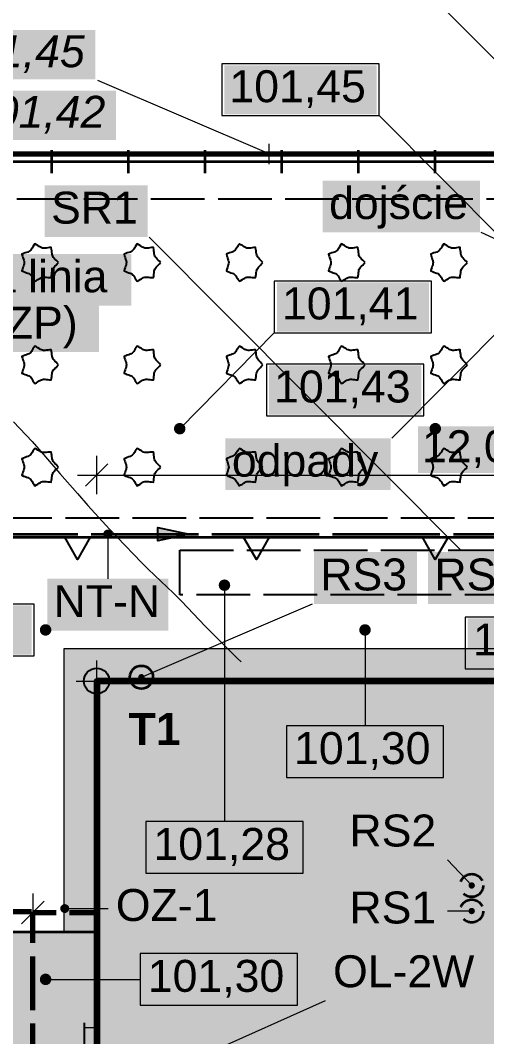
# Model space of a CAD drawing. Header units: metres. Extents: x -3 to 65.4, y -15 to 61.2.
# Drawn here: x 6.1 to 13.4, y 36.18 to 52.09 of the extents above; entities that cross this region are included whole.
import ezdxf

# ---------------------------------------------------------------- set-up
doc = ezdxf.new("R2010")
doc.units = ezdxf.units.M
for name, pattern in [('KRESKA_DLUGA', [9.45, 8.4, -1.05]), ('KRESKOWA', [5.25, 4.2, -1.05]), ('KRESKOWA_DROBNA', [3.15, 2.1, -1.05]), ('PUNKTOWA', [10.5, 8.4, -1.05, 0, -1.05])]:
    doc.linetypes.add(name, pattern=pattern)
for name, color, linetype, lineweight in [('A-MASKA', 7, 'Continuous', 18), ('Z-BUDYNEK', 7, 'Continuous', 100), ('Z-BUDYNEK-NAD', 7, 'KRESKOWA', 50), ('Z-DZIALKA', 1, 'Continuous', 35), ('Z-OGRODZENIE', 7, 'Continuous', 35), ('Z-OPISY', 2, 'Continuous', 25), ('Z-RZEDNE-PROJ', 1, 'Continuous', 18), ('Z-TLO', 7, 'Continuous', 18), ('Z-TYCZENIE', 1, 'Continuous', 25), ('Z-UTWARDZENIA', 8, 'Continuous', 25), ('Z-WYMIARY', 1, 'Continuous', 18)]:
    doc.layers.add(name, color=color, linetype=linetype, lineweight=lineweight)
for name, color, linetype, lineweight, true_color in [('Z-DROGA', 8, 'Continuous', 35, 0x404040), ('Z-LZ', 1, 'Continuous', 35, 0xc00000), ('Z-ODWODNIENIE', 150, 'Continuous', 25, 0x00808a), ('Z-RZEDNE', 32, 'Continuous', 18, 0x6b4423), ('Z-ZIELEN', 3, 'Continuous', 25, 0x1e7a1e)]:
    doc.layers.add(name, color=color, linetype=linetype, lineweight=lineweight, true_color=true_color)
doc.styles.add('PL_ARIAL', font='arial.ttf')
doc.styles.add('PL_ARIAL_B', font='arialbd.ttf')
doc.styles.add('PL_ARIAL_I', font='ariali.ttf')

msp = doc.modelspace()

# ---------------------------------------------------------------- hatches: boundary and pattern name
at = {"layer": 'A-MASKA', "true_color": 0xffffff}
for points in [[(4.897, 51.168), (7.28, 51.168), (7.28, 51.938), (4.897, 51.938)], [(9.297, 50.62), (11.68, 50.62), (11.68, 51.39), (9.297, 51.39)], [(5.22, 50.22), (7.603, 50.22), (7.603, 50.99), (5.22, 50.99)], [(6.486, 48.7), (8.1, 48.7), (8.1, 49.51), (6.486, 49.51)], [(10.838, 48.772), (13.3, 48.772), (13.3, 49.582), (10.838, 49.582)], [(0.653, 47.625), (7.841, 47.625), (7.841, 48.435), (0.653, 48.435)], [(10.12, 47.22), (12.503, 47.22), (12.503, 47.99), (10.12, 47.99)], [(1.159, 46.9), (7.336, 46.9), (7.336, 47.71), (1.159, 47.71)], [(9.997, 45.92), (12.38, 45.92), (12.38, 46.69), (9.997, 46.69)], [(12.331, 45.005), (14.269, 45.005), (14.269, 45.735), (12.331, 45.735)], [(9.316, 44.74), (11.9, 44.74), (11.9, 45.55), (9.316, 45.55)], [(10.7, 42.958), (12.314, 42.958), (12.314, 43.768), (10.7, 43.768)], [(12.486, 42.958), (14.1, 42.958), (14.1, 43.768), (12.486, 43.768)], [(6.525, 42.54), (8.421, 42.54), (8.421, 43.35), (6.525, 43.35)], [(3.897, 42.165), (6.28, 42.165), (6.28, 42.935), (3.897, 42.935)], [(13.109, 41.96), (15.491, 41.96), (15.491, 42.73), (13.109, 42.73)], [(7.7, 40.54), (8.748, 40.54), (8.748, 41.35), (7.7, 41.35)], [(10.309, 40.26), (12.691, 40.26), (12.691, 41.03), (10.309, 41.03)], [(11.156, 38.95), (12.77, 38.95), (12.77, 39.76), (11.156, 39.76)], [(8.109, 38.76), (10.491, 38.76), (10.491, 39.53), (8.109, 39.53)], [(7.5, 37.784), (9.355, 37.784), (9.355, 38.594), (7.5, 38.594)], [(11.156, 37.745), (12.77, 37.745), (12.77, 38.555), (11.156, 38.555)], [(10.9, 36.747), (13.402, 36.747), (13.402, 37.557), (10.9, 37.557)], [(8.02, 36.695), (10.403, 36.695), (10.403, 37.465), (8.02, 37.465)]]:
    msp.add_hatch(color=7, dxfattribs=at).paths.add_polyline_path(points)
at = {"layer": 'Z-ODWODNIENIE', "true_color": 0x000000}
for points in [[(7.543, 44.05), (7.541, 44.068), (7.534, 44.085), (7.522, 44.099), (7.508, 44.111), (7.491, 44.118), (7.473, 44.12), (7.455, 44.118), (7.438, 44.111), (7.423, 44.099), (7.412, 44.085), (7.405, 44.068), (7.403, 44.05), (7.405, 44.032), (7.412, 44.015), (7.423, 44.001), (7.438, 43.989), (7.455, 43.982), (7.473, 43.98), (7.491, 43.982), (7.508, 43.989), (7.522, 44.001), (7.534, 44.015), (7.541, 44.032)], [(8.746, 44.05), (8.257, 43.946), (8.257, 44.154)], [(8.05, 41.81), (8.048, 41.823), (8.043, 41.835), (8.035, 41.845), (8.025, 41.853), (8.013, 41.858), (8, 41.86), (7.987, 41.858), (7.975, 41.853), (7.965, 41.845), (7.957, 41.835), (7.952, 41.823), (7.95, 41.81), (7.952, 41.797), (7.957, 41.785), (7.965, 41.775), (7.975, 41.767), (7.987, 41.762), (8, 41.76), (8.013, 41.762), (8.025, 41.767), (8.035, 41.775), (8.043, 41.785), (8.048, 41.797)], [(13.22, 38.55), (13.218, 38.563), (13.213, 38.575), (13.205, 38.585), (13.195, 38.593), (13.183, 38.598), (13.17, 38.6), (13.157, 38.598), (13.145, 38.593), (13.135, 38.585), (13.127, 38.575), (13.122, 38.563), (13.12, 38.55), (13.122, 38.537), (13.127, 38.525), (13.135, 38.515), (13.145, 38.507), (13.157, 38.502), (13.17, 38.5), (13.183, 38.502), (13.195, 38.507), (13.205, 38.515), (13.213, 38.525), (13.218, 38.537)], [(6.87, 38.189), (6.868, 38.207), (6.861, 38.224), (6.849, 38.238), (6.835, 38.249), (6.818, 38.256), (6.8, 38.259), (6.782, 38.256), (6.765, 38.249), (6.751, 38.238), (6.739, 38.224), (6.732, 38.207), (6.73, 38.189), (6.732, 38.171), (6.739, 38.154), (6.751, 38.139), (6.765, 38.128), (6.782, 38.121), (6.8, 38.119), (6.818, 38.121), (6.835, 38.128), (6.849, 38.139), (6.861, 38.154), (6.868, 38.171)], [(13.22, 38.15), (13.218, 38.163), (13.213, 38.175), (13.205, 38.185), (13.195, 38.193), (13.183, 38.198), (13.17, 38.2), (13.157, 38.198), (13.145, 38.193), (13.135, 38.185), (13.127, 38.175), (13.122, 38.163), (13.12, 38.15), (13.122, 38.137), (13.127, 38.125), (13.135, 38.115), (13.145, 38.107), (13.157, 38.102), (13.17, 38.1), (13.183, 38.102), (13.195, 38.107), (13.205, 38.115), (13.213, 38.125), (13.218, 38.137)]]:
    msp.add_hatch(color=7, dxfattribs=at).paths.add_polyline_path(points)
at = {"layer": 'Z-RZEDNE-PROJ', "true_color": 0x000000}
for points in [[(8.69, 45.7), (8.687, 45.723), (8.678, 45.745), (8.664, 45.764), (8.645, 45.778), (8.623, 45.787), (8.6, 45.79), (8.577, 45.787), (8.555, 45.778), (8.536, 45.764), (8.522, 45.745), (8.513, 45.723), (8.51, 45.7), (8.513, 45.677), (8.522, 45.655), (8.536, 45.636), (8.555, 45.622), (8.577, 45.613), (8.6, 45.61), (8.623, 45.613), (8.645, 45.622), (8.664, 45.636), (8.678, 45.655), (8.687, 45.677)], [(12.69, 45.7), (12.687, 45.723), (12.678, 45.745), (12.664, 45.764), (12.645, 45.778), (12.623, 45.787), (12.6, 45.79), (12.577, 45.787), (12.555, 45.778), (12.536, 45.764), (12.522, 45.745), (12.513, 45.723), (12.51, 45.7), (12.513, 45.677), (12.522, 45.655), (12.536, 45.636), (12.555, 45.622), (12.577, 45.613), (12.6, 45.61), (12.623, 45.613), (12.645, 45.622), (12.664, 45.636), (12.678, 45.655), (12.687, 45.677)], [(9.39, 43.25), (9.387, 43.273), (9.378, 43.295), (9.364, 43.314), (9.345, 43.328), (9.323, 43.337), (9.3, 43.34), (9.277, 43.337), (9.255, 43.328), (9.236, 43.314), (9.222, 43.295), (9.213, 43.273), (9.21, 43.25), (9.213, 43.227), (9.222, 43.205), (9.236, 43.186), (9.255, 43.172), (9.277, 43.163), (9.3, 43.16), (9.323, 43.163), (9.345, 43.172), (9.364, 43.186), (9.378, 43.205), (9.387, 43.227)], [(6.59, 42.55), (6.587, 42.573), (6.578, 42.595), (6.564, 42.614), (6.545, 42.628), (6.523, 42.637), (6.5, 42.64), (6.477, 42.637), (6.455, 42.628), (6.436, 42.614), (6.422, 42.595), (6.413, 42.573), (6.41, 42.55), (6.413, 42.527), (6.422, 42.505), (6.436, 42.486), (6.455, 42.472), (6.477, 42.463), (6.5, 42.46), (6.523, 42.463), (6.545, 42.472), (6.564, 42.486), (6.578, 42.505), (6.587, 42.527)], [(11.59, 42.55), (11.587, 42.573), (11.578, 42.595), (11.564, 42.614), (11.545, 42.628), (11.523, 42.637), (11.5, 42.64), (11.477, 42.637), (11.455, 42.628), (11.436, 42.614), (11.422, 42.595), (11.413, 42.573), (11.41, 42.55), (11.413, 42.527), (11.422, 42.505), (11.436, 42.486), (11.455, 42.472), (11.477, 42.463), (11.5, 42.46), (11.523, 42.463), (11.545, 42.472), (11.564, 42.486), (11.578, 42.505), (11.587, 42.527)], [(6.59, 37.08), (6.587, 37.103), (6.578, 37.125), (6.564, 37.144), (6.545, 37.158), (6.523, 37.167), (6.5, 37.17), (6.477, 37.167), (6.455, 37.158), (6.436, 37.144), (6.422, 37.125), (6.413, 37.103), (6.41, 37.08), (6.413, 37.057), (6.422, 37.035), (6.436, 37.016), (6.455, 37.002), (6.477, 36.993), (6.5, 36.99), (6.523, 36.993), (6.545, 37.002), (6.564, 37.016), (6.578, 37.035), (6.587, 37.057)]]:
    msp.add_hatch(color=7, dxfattribs=at).paths.add_polyline_path(points)
at = {"layer": 'Z-TLO', "true_color": 0xffffff}
for points in [[(7.3, 32.4), (19.6, 32.4), (26.275, 32.4), (26.275, 42.375), (19.3, 42.375), (19.3, 41.75), (7.3, 41.75)], [(6.79, 37.825), (6.79, 42.26), (17.5, 42.26), (17.5, 41.75), (7.3, 41.75), (7.3, 37.825)], [(19.9, 29.4), (4.3, 29.4), (4.3, 37.825), (7.3, 37.825), (7.3, 32.4), (19.6, 32.4), (19.9, 32.4)]]:
    msp.add_hatch(color=7, dxfattribs=at).paths.add_polyline_path(points)

# ---------------------------------------------------------------- linework, layer by layer
at = {"layer": 'Z-BUDYNEK', "linetype": 'Continuous', "lineweight": 140, "ltscale": 0.2, "flags": 128}
msp.add_lwpolyline([(7.3, 32.4), (19.6, 32.4), (26.275, 32.4), (26.275, 42.375), (19.3, 42.375), (19.3, 41.75), (7.3, 41.75)], close=True, dxfattribs=at)
at = {"layer": 'Z-BUDYNEK-NAD', "linetype": 'PUNKTOWA', "lineweight": 70, "ltscale": 0.2, "flags": 128}
msp.add_lwpolyline([(26.275, 32.38), (26.275, 31.4), (21.4, 31.4), (21.05, 31.4), (20.2, 31.4), (11.2, 31.4), (7.3, 31.4), (7.3, 31.38), (5.18, 31.38), (5.18, 38.145), (6.28, 38.145)], dxfattribs=at)
at = {"layer": 'Z-BUDYNEK-NAD', "linetype": 'KRESKOWA', "lineweight": 70, "ltscale": 0.2, "flags": 128}
msp.add_lwpolyline([(6.3, 32.4), (6.3, 38.125), (7.28, 38.125)], dxfattribs=at)
at = {"layer": 'Z-DROGA', "linetype": 'Continuous', "lineweight": 70, "ltscale": 0.2, "true_color": 0x303030, "flags": 128}
msp.add_lwpolyline([(-3, 50), (35, 50)], dxfattribs=at)
at = {"layer": 'Z-DZIALKA', "linetype": 'Continuous', "lineweight": 35, "ltscale": 0.2, "true_color": 0x000000, "flags": 128}
msp.add_lwpolyline([(0, 0), (32, 0), (32, 50), (0, 50)], close=True, dxfattribs=at)
at = {"layer": 'Z-LZ', "linetype": 'Continuous', "lineweight": 35, "ltscale": 0.2, "true_color": 0xc00000, "flags": 128}
msp.add_lwpolyline([(0, 44), (32, 44)], dxfattribs=at)
at = {"layer": 'Z-LZ', "linetype": 'Continuous', "lineweight": 25, "ltscale": 0.2, "true_color": 0xc00000, "flags": 128}
for points in [[(6.8, 44), (7.2, 44), (7, 43.654)], [(9.6, 44), (10, 44), (9.8, 43.654)], [(12.4, 44), (12.8, 44), (12.6, 43.654)]]:
    msp.add_lwpolyline(points, close=True, dxfattribs=at)
at = {"layer": 'Z-ODWODNIENIE', "lineweight": 25, "ltscale": 0.2}
msp.add_lwpolyline([(8.746, 44.05), (8.257, 43.946), (8.257, 44.154)], close=True, dxfattribs=at)
at = {"layer": 'Z-ODWODNIENIE', "linetype": 'KRESKA_DLUGA', "lineweight": 35, "ltscale": 0.2, "flags": 128}
msp.add_lwpolyline([(3.8, 43.2), (4.6, 44.05), (16.9, 44.05)], dxfattribs=at)
at = {"layer": 'Z-ODWODNIENIE', "lineweight": 18, "ltscale": 0.2}
for points in [[(7.473, 44.05), (7.473, 43.35)], [(8, 41.81), (10.68, 42.958)], [(13.17, 38.55), (12.79, 38.95)], [(6.8, 38.189), (7.48, 38.189)], [(13.17, 38.15), (12.79, 38.15)], [(7.2, 35.1), (10.88, 36.747)], [(7.29, 36.32), (7.11, 36.32)]]:
    msp.add_lwpolyline(points, dxfattribs=at)
at = {"layer": 'Z-ODWODNIENIE', "lineweight": 25, "ltscale": 0.2}
for points in [[(7.11, 33.8), (7.11, 36.4)], [(7.29, 33.8), (7.29, 36.4)]]:
    msp.add_lwpolyline(points, dxfattribs=at)
at = {"layer": 'Z-ODWODNIENIE', "linetype": 'Continuous', "lineweight": 35, "ltscale": 0.2}
msp.add_circle((8, 41.81), 0.18, dxfattribs=at)
at = {"layer": 'Z-ODWODNIENIE', "linetype": 'KRESKOWA_DROBNA', "lineweight": 35, "ltscale": 0.2}
for centre in [(13.17, 38.55), (13.17, 38.15)]:
    msp.add_circle(centre, 0.18, dxfattribs=at)
at = {"layer": 'Z-OGRODZENIE', "lineweight": 35, "ltscale": 0.2}
for points in [[(6.6, 49.7), (6.6, 50.06)], [(7.8, 49.7), (7.8, 50.06)], [(9, 49.7), (9, 50.06)], [(10.2, 49.7), (10.2, 50.06)], [(11.4, 49.7), (11.4, 50.06)], [(12.6, 49.7), (12.6, 50.06)], [(0, 49.88), (17.6, 49.88)]]:
    msp.add_lwpolyline(points, dxfattribs=at)
at = {"layer": 'Z-OPISY', "lineweight": 18, "ltscale": 0.2}
for points in [[(15.6, 49.25), (11.92, 45.55)], [(13, 43.8), (8.12, 48.7)], [(18.2, 46.525), (13.32, 48.772)]]:
    msp.add_lwpolyline(points, dxfattribs=at)
at = {"layer": 'Z-RZEDNE', "lineweight": 18, "ltscale": 0.2, "true_color": 0x6b4423}
for points in [[(15, 50), (12.32, 52.7)], [(10, 50), (7.32, 51.148)], [(10, 49.84), (10, 50.16)], [(9.84, 50), (10.16, 50)]]:
    msp.add_lwpolyline(points, dxfattribs=at)
at = {"layer": 'Z-RZEDNE', "linetype": 'Continuous', "lineweight": 18, "ltscale": 0.2, "true_color": 0xa07850, "flags": 128}
msp.add_lwpolyline([(6, 45.809), (6.29, 45.5), (6.5, 45.262), (6.722, 45), (7, 44.686), (7.162, 44.5), (7.5, 44.129), (7.619, 44), (8, 43.606), (8.108, 43.5), (8.5, 43.127), (8.627, 43), (9, 42.611), (9.11, 42.5), (9.5, 42.109), (9.563, 42.05)], dxfattribs=at)
at = {"layer": 'Z-RZEDNE-PROJ', "lineweight": 18, "ltscale": 0.2}
for points in [[(11.72, 50.6), (11.72, 51.41), (9.257, 51.41), (9.257, 50.6)], [(12.543, 47.2), (12.543, 48.01), (10.08, 48.01), (10.08, 47.2)], [(12.42, 45.9), (12.42, 46.71), (9.957, 46.71), (9.957, 45.9)], [(6.32, 42.145), (6.32, 42.955), (3.857, 42.955), (3.857, 42.145)], [(15.531, 41.94), (15.531, 42.75), (13.069, 42.75), (13.069, 41.94)], [(12.731, 40.24), (12.731, 41.05), (10.269, 41.05), (10.269, 40.24)], [(10.531, 38.74), (10.531, 39.55), (8.069, 39.55), (8.069, 38.74)], [(10.443, 36.675), (10.443, 37.485), (7.98, 37.485), (7.98, 36.675)]]:
    msp.add_lwpolyline(points, close=True, dxfattribs=at)
for points in [[(16.6, 45.7), (11.72, 50.6)], [(8.6, 45.7), (10.08, 47.2)], [(9.3, 43.25), (9.3, 39.55)], [(11.5, 42.55), (11.5, 41.05)], [(6.5, 37.08), (7.98, 37.08)]]:
    msp.add_lwpolyline(points, dxfattribs=at)
at = {"layer": 'Z-TYCZENIE', "lineweight": 18, "ltscale": 0.2}
for points in [[(7.3, 41.43), (7.3, 42.07)], [(6.98, 41.75), (7.62, 41.75)]]:
    msp.add_lwpolyline(points, dxfattribs=at)
at = {"layer": 'Z-TYCZENIE', "lineweight": 25, "ltscale": 0.2}
msp.add_circle((7.3, 41.75), 0.2, dxfattribs=at)
at = {"layer": 'Z-UTWARDZENIA', "linetype": 'Continuous', "lineweight": 18, "ltscale": 0.2, "flags": 128}
msp.add_lwpolyline([(6.79, 37.825), (6.79, 42.26), (17.5, 42.26), (17.5, 41.75), (7.3, 41.75), (7.3, 37.825)], close=True, dxfattribs=at)
at = {"layer": 'Z-UTWARDZENIA', "linetype": 'Continuous', "lineweight": 35, "ltscale": 0.2, "flags": 128}
msp.add_lwpolyline([(19.9, 29.4), (4.3, 29.4), (4.3, 37.825), (7.3, 37.825), (7.3, 32.4), (19.6, 32.4), (19.9, 32.4)], close=True, dxfattribs=at)
at = {"layer": 'Z-WYMIARY', "lineweight": 18, "ltscale": 0.2}
for points in [[(7.3, 44.675), (7.3, 45.275)], [(7.123, 44.798), (7.477, 45.152)], [(7, 44.975), (26.575, 44.975)], [(6.3, 38.425), (6.3, 37.825)], [(6.477, 38.302), (6.123, 37.948)], [(6.6, 38.125), (-0.3, 38.125)]]:
    msp.add_lwpolyline(points, dxfattribs=at)
at = {"layer": 'Z-ZIELEN', "linetype": 'KRESKOWA', "lineweight": 25, "ltscale": 0.2, "flags": 128}
for points in [[(0.8, 49.3), (13.8, 49.3), (13.8, 44.3), (0.8, 44.3)], [(8.6, 43.8), (17.2, 43.8), (17.2, 43.1), (8.6, 43.1)]]:
    msp.add_lwpolyline(points, close=True, dxfattribs=at)
at = {"layer": 'Z-ZIELEN', "lineweight": 25, "ltscale": 0.2}
for points in [[(6.7, 48.3), (6.682, 48.321), (6.664, 48.34), (6.647, 48.356), (6.632, 48.372), (6.62, 48.386), (6.611, 48.402), (6.605, 48.418), (6.601, 48.437), (6.598, 48.458), (6.596, 48.482), (6.592, 48.507), (6.587, 48.535), (6.559, 48.534), (6.534, 48.531), (6.51, 48.528), (6.489, 48.526), (6.47, 48.526), (6.452, 48.528), (6.435, 48.534), (6.418, 48.542), (6.4, 48.553), (6.38, 48.566), (6.358, 48.58), (6.333, 48.592), (6.317, 48.57), (6.302, 48.549), (6.29, 48.528), (6.279, 48.51), (6.267, 48.495), (6.254, 48.483), (6.239, 48.473), (6.222, 48.465), (6.202, 48.458), (6.179, 48.45), (6.155, 48.441), (6.13, 48.43), (6.137, 48.403), (6.145, 48.379), (6.153, 48.356), (6.16, 48.336), (6.164, 48.318), (6.166, 48.3), (6.164, 48.282), (6.16, 48.264), (6.153, 48.244), (6.145, 48.221), (6.137, 48.197), (6.13, 48.17), (6.155, 48.159), (6.179, 48.15), (6.202, 48.142), (6.222, 48.135), (6.239, 48.127), (6.254, 48.117), (6.267, 48.105), (6.279, 48.09), (6.29, 48.072), (6.302, 48.051), (6.317, 48.03), (6.333, 48.008), (6.358, 48.02), (6.38, 48.034), (6.4, 48.047), (6.418, 48.058), (6.435, 48.066), (6.452, 48.072), (6.47, 48.074), (6.489, 48.074), (6.51, 48.072), (6.534, 48.069), (6.559, 48.066), (6.587, 48.065), (6.592, 48.093), (6.596, 48.118), (6.598, 48.142), (6.601, 48.163), (6.605, 48.182), (6.611, 48.198), (6.62, 48.214), (6.632, 48.228), (6.647, 48.244), (6.664, 48.26), (6.682, 48.279)], [(8.3, 48.3), (8.282, 48.321), (8.264, 48.34), (8.247, 48.356), (8.232, 48.372), (8.22, 48.386), (8.211, 48.402), (8.205, 48.418), (8.201, 48.437), (8.198, 48.458), (8.196, 48.482), (8.192, 48.507), (8.187, 48.535), (8.159, 48.534), (8.133, 48.531), (8.11, 48.528), (8.089, 48.526), (8.07, 48.526), (8.052, 48.528), (8.035, 48.534), (8.018, 48.542), (8, 48.553), (7.98, 48.566), (7.958, 48.58), (7.933, 48.592), (7.917, 48.57), (7.902, 48.549), (7.89, 48.528), (7.879, 48.51), (7.867, 48.495), (7.854, 48.483), (7.839, 48.473), (7.822, 48.465), (7.802, 48.458), (7.779, 48.45), (7.755, 48.441), (7.73, 48.43), (7.737, 48.403), (7.745, 48.379), (7.753, 48.356), (7.76, 48.336), (7.764, 48.318), (7.766, 48.3), (7.764, 48.282), (7.76, 48.264), (7.753, 48.244), (7.745, 48.221), (7.737, 48.197), (7.73, 48.17), (7.755, 48.159), (7.779, 48.15), (7.802, 48.142), (7.822, 48.135), (7.839, 48.127), (7.854, 48.117), (7.867, 48.105), (7.879, 48.09), (7.89, 48.072), (7.902, 48.051), (7.917, 48.03), (7.933, 48.008), (7.958, 48.02), (7.98, 48.034), (8, 48.047), (8.018, 48.058), (8.035, 48.066), (8.052, 48.072), (8.07, 48.074), (8.089, 48.074), (8.11, 48.072), (8.133, 48.069), (8.159, 48.066), (8.187, 48.065), (8.192, 48.093), (8.196, 48.118), (8.198, 48.142), (8.201, 48.163), (8.205, 48.182), (8.211, 48.198), (8.22, 48.214), (8.232, 48.228), (8.247, 48.244), (8.264, 48.26), (8.282, 48.279)], [(9.9, 48.3), (9.882, 48.321), (9.864, 48.34), (9.847, 48.356), (9.832, 48.372), (9.82, 48.386), (9.811, 48.402), (9.805, 48.418), (9.801, 48.437), (9.798, 48.458), (9.796, 48.482), (9.792, 48.507), (9.787, 48.535), (9.759, 48.534), (9.733, 48.531), (9.71, 48.528), (9.689, 48.526), (9.67, 48.526), (9.652, 48.528), (9.635, 48.534), (9.618, 48.542), (9.6, 48.553), (9.58, 48.566), (9.558, 48.58), (9.533, 48.592), (9.517, 48.57), (9.502, 48.549), (9.49, 48.528), (9.479, 48.51), (9.467, 48.495), (9.454, 48.483), (9.439, 48.473), (9.422, 48.465), (9.402, 48.458), (9.379, 48.45), (9.355, 48.441), (9.33, 48.43), (9.337, 48.403), (9.345, 48.379), (9.353, 48.356), (9.36, 48.336), (9.364, 48.318), (9.366, 48.3), (9.364, 48.282), (9.36, 48.264), (9.353, 48.244), (9.345, 48.221), (9.337, 48.197), (9.33, 48.17), (9.355, 48.159), (9.379, 48.15), (9.402, 48.142), (9.422, 48.135), (9.439, 48.127), (9.454, 48.117), (9.467, 48.105), (9.479, 48.09), (9.49, 48.072), (9.502, 48.051), (9.517, 48.03), (9.533, 48.008), (9.558, 48.02), (9.58, 48.034), (9.6, 48.047), (9.618, 48.058), (9.635, 48.066), (9.652, 48.072), (9.67, 48.074), (9.689, 48.074), (9.71, 48.072), (9.733, 48.069), (9.759, 48.066), (9.787, 48.065), (9.792, 48.093), (9.796, 48.118), (9.798, 48.142), (9.801, 48.163), (9.805, 48.182), (9.811, 48.198), (9.82, 48.214), (9.832, 48.228), (9.847, 48.244), (9.864, 48.26), (9.882, 48.279)], [(11.5, 48.3), (11.482, 48.321), (11.464, 48.34), (11.447, 48.356), (11.432, 48.372), (11.42, 48.386), (11.411, 48.402), (11.405, 48.418), (11.401, 48.437), (11.398, 48.458), (11.396, 48.482), (11.392, 48.507), (11.387, 48.535), (11.359, 48.534), (11.334, 48.531), (11.31, 48.528), (11.289, 48.526), (11.27, 48.526), (11.252, 48.528), (11.235, 48.534), (11.218, 48.542), (11.2, 48.553), (11.18, 48.566), (11.158, 48.58), (11.133, 48.592), (11.117, 48.57), (11.102, 48.549), (11.09, 48.528), (11.079, 48.51), (11.067, 48.495), (11.054, 48.483), (11.039, 48.473), (11.022, 48.465), (11.002, 48.458), (10.979, 48.45), (10.955, 48.441), (10.93, 48.43), (10.937, 48.403), (10.945, 48.379), (10.953, 48.356), (10.96, 48.336), (10.964, 48.318), (10.966, 48.3), (10.964, 48.282), (10.96, 48.264), (10.953, 48.244), (10.945, 48.221), (10.937, 48.197), (10.93, 48.17), (10.955, 48.159), (10.979, 48.15), (11.002, 48.142), (11.022, 48.135), (11.039, 48.127), (11.054, 48.117), (11.067, 48.105), (11.079, 48.09), (11.09, 48.072), (11.102, 48.051), (11.117, 48.03), (11.133, 48.008), (11.158, 48.02), (11.18, 48.034), (11.2, 48.047), (11.218, 48.058), (11.235, 48.066), (11.252, 48.072), (11.27, 48.074), (11.289, 48.074), (11.31, 48.072), (11.334, 48.069), (11.359, 48.066), (11.387, 48.065), (11.392, 48.093), (11.396, 48.118), (11.398, 48.142), (11.401, 48.163), (11.405, 48.182), (11.411, 48.198), (11.42, 48.214), (11.432, 48.228), (11.447, 48.244), (11.464, 48.26), (11.482, 48.279)], [(13.1, 48.3), (13.082, 48.321), (13.064, 48.34), (13.047, 48.356), (13.032, 48.372), (13.02, 48.386), (13.011, 48.402), (13.005, 48.418), (13.001, 48.437), (12.998, 48.458), (12.996, 48.482), (12.992, 48.507), (12.987, 48.535), (12.959, 48.534), (12.934, 48.531), (12.91, 48.528), (12.889, 48.526), (12.87, 48.526), (12.852, 48.528), (12.835, 48.534), (12.818, 48.542), (12.8, 48.553), (12.78, 48.566), (12.758, 48.58), (12.733, 48.592), (12.717, 48.57), (12.702, 48.549), (12.69, 48.528), (12.679, 48.51), (12.667, 48.495), (12.654, 48.483), (12.639, 48.473), (12.622, 48.465), (12.602, 48.458), (12.579, 48.45), (12.555, 48.441), (12.53, 48.43), (12.537, 48.403), (12.545, 48.379), (12.553, 48.356), (12.56, 48.336), (12.564, 48.318), (12.566, 48.3), (12.564, 48.282), (12.56, 48.264), (12.553, 48.244), (12.545, 48.221), (12.537, 48.197), (12.53, 48.17), (12.555, 48.159), (12.579, 48.15), (12.602, 48.142), (12.622, 48.135), (12.639, 48.127), (12.654, 48.117), (12.667, 48.105), (12.679, 48.09), (12.69, 48.072), (12.702, 48.051), (12.717, 48.03), (12.733, 48.008), (12.758, 48.02), (12.78, 48.034), (12.8, 48.047), (12.818, 48.058), (12.835, 48.066), (12.852, 48.072), (12.87, 48.074), (12.889, 48.074), (12.91, 48.072), (12.934, 48.069), (12.959, 48.066), (12.987, 48.065), (12.992, 48.093), (12.996, 48.118), (12.998, 48.142), (13.001, 48.163), (13.005, 48.182), (13.011, 48.198), (13.02, 48.214), (13.032, 48.228), (13.047, 48.244), (13.064, 48.26), (13.082, 48.279)], [(6.7, 46.7), (6.682, 46.721), (6.664, 46.74), (6.647, 46.756), (6.632, 46.772), (6.62, 46.786), (6.611, 46.802), (6.605, 46.818), (6.601, 46.837), (6.598, 46.858), (6.596, 46.882), (6.592, 46.907), (6.587, 46.935), (6.559, 46.934), (6.534, 46.931), (6.51, 46.928), (6.489, 46.926), (6.47, 46.926), (6.452, 46.928), (6.435, 46.934), (6.418, 46.942), (6.4, 46.953), (6.38, 46.966), (6.358, 46.98), (6.333, 46.992), (6.317, 46.97), (6.302, 46.949), (6.29, 46.928), (6.279, 46.91), (6.267, 46.895), (6.254, 46.883), (6.239, 46.873), (6.222, 46.865), (6.202, 46.858), (6.179, 46.85), (6.155, 46.841), (6.13, 46.83), (6.137, 46.803), (6.145, 46.779), (6.153, 46.756), (6.16, 46.736), (6.164, 46.718), (6.166, 46.7), (6.164, 46.682), (6.16, 46.664), (6.153, 46.644), (6.145, 46.621), (6.137, 46.597), (6.13, 46.57), (6.155, 46.559), (6.179, 46.55), (6.202, 46.542), (6.222, 46.535), (6.239, 46.527), (6.254, 46.517), (6.267, 46.505), (6.279, 46.49), (6.29, 46.472), (6.302, 46.451), (6.317, 46.43), (6.333, 46.408), (6.358, 46.42), (6.38, 46.434), (6.4, 46.447), (6.418, 46.458), (6.435, 46.466), (6.452, 46.472), (6.47, 46.474), (6.489, 46.474), (6.51, 46.472), (6.534, 46.469), (6.559, 46.466), (6.587, 46.465), (6.592, 46.493), (6.596, 46.518), (6.598, 46.542), (6.601, 46.563), (6.605, 46.582), (6.611, 46.598), (6.62, 46.614), (6.632, 46.628), (6.647, 46.644), (6.664, 46.66), (6.682, 46.679)], [(8.3, 46.7), (8.282, 46.721), (8.264, 46.74), (8.247, 46.756), (8.232, 46.772), (8.22, 46.786), (8.211, 46.802), (8.205, 46.818), (8.201, 46.837), (8.198, 46.858), (8.196, 46.882), (8.192, 46.907), (8.187, 46.935), (8.159, 46.934), (8.133, 46.931), (8.11, 46.928), (8.089, 46.926), (8.07, 46.926), (8.052, 46.928), (8.035, 46.934), (8.018, 46.942), (8, 46.953), (7.98, 46.966), (7.958, 46.98), (7.933, 46.992), (7.917, 46.97), (7.902, 46.949), (7.89, 46.928), (7.879, 46.91), (7.867, 46.895), (7.854, 46.883), (7.839, 46.873), (7.822, 46.865), (7.802, 46.858), (7.779, 46.85), (7.755, 46.841), (7.73, 46.83), (7.737, 46.803), (7.745, 46.779), (7.753, 46.756), (7.76, 46.736), (7.764, 46.718), (7.766, 46.7), (7.764, 46.682), (7.76, 46.664), (7.753, 46.644), (7.745, 46.621), (7.737, 46.597), (7.73, 46.57), (7.755, 46.559), (7.779, 46.55), (7.802, 46.542), (7.822, 46.535), (7.839, 46.527), (7.854, 46.517), (7.867, 46.505), (7.879, 46.49), (7.89, 46.472), (7.902, 46.451), (7.917, 46.43), (7.933, 46.408), (7.958, 46.42), (7.98, 46.434), (8, 46.447), (8.018, 46.458), (8.035, 46.466), (8.052, 46.472), (8.07, 46.474), (8.089, 46.474), (8.11, 46.472), (8.133, 46.469), (8.159, 46.466), (8.187, 46.465), (8.192, 46.493), (8.196, 46.518), (8.198, 46.542), (8.201, 46.563), (8.205, 46.582), (8.211, 46.598), (8.22, 46.614), (8.232, 46.628), (8.247, 46.644), (8.264, 46.66), (8.282, 46.679)], [(9.9, 46.7), (9.882, 46.721), (9.864, 46.74), (9.847, 46.756), (9.832, 46.772), (9.82, 46.786), (9.811, 46.802), (9.805, 46.818), (9.801, 46.837), (9.798, 46.858), (9.796, 46.882), (9.792, 46.907), (9.787, 46.935), (9.759, 46.934), (9.733, 46.931), (9.71, 46.928), (9.689, 46.926), (9.67, 46.926), (9.652, 46.928), (9.635, 46.934), (9.618, 46.942), (9.6, 46.953), (9.58, 46.966), (9.558, 46.98), (9.533, 46.992), (9.517, 46.97), (9.502, 46.949), (9.49, 46.928), (9.479, 46.91), (9.467, 46.895), (9.454, 46.883), (9.439, 46.873), (9.422, 46.865), (9.402, 46.858), (9.379, 46.85), (9.355, 46.841), (9.33, 46.83), (9.337, 46.803), (9.345, 46.779), (9.353, 46.756), (9.36, 46.736), (9.364, 46.718), (9.366, 46.7), (9.364, 46.682), (9.36, 46.664), (9.353, 46.644), (9.345, 46.621), (9.337, 46.597), (9.33, 46.57), (9.355, 46.559), (9.379, 46.55), (9.402, 46.542), (9.422, 46.535), (9.439, 46.527), (9.454, 46.517), (9.467, 46.505), (9.479, 46.49), (9.49, 46.472), (9.502, 46.451), (9.517, 46.43), (9.533, 46.408), (9.558, 46.42), (9.58, 46.434), (9.6, 46.447), (9.618, 46.458), (9.635, 46.466), (9.652, 46.472), (9.67, 46.474), (9.689, 46.474), (9.71, 46.472), (9.733, 46.469), (9.759, 46.466), (9.787, 46.465), (9.792, 46.493), (9.796, 46.518), (9.798, 46.542), (9.801, 46.563), (9.805, 46.582), (9.811, 46.598), (9.82, 46.614), (9.832, 46.628), (9.847, 46.644), (9.864, 46.66), (9.882, 46.679)], [(11.5, 46.7), (11.482, 46.721), (11.464, 46.74), (11.447, 46.756), (11.432, 46.772), (11.42, 46.786), (11.411, 46.802), (11.405, 46.818), (11.401, 46.837), (11.398, 46.858), (11.396, 46.882), (11.392, 46.907), (11.387, 46.935), (11.359, 46.934), (11.334, 46.931), (11.31, 46.928), (11.289, 46.926), (11.27, 46.926), (11.252, 46.928), (11.235, 46.934), (11.218, 46.942), (11.2, 46.953), (11.18, 46.966), (11.158, 46.98), (11.133, 46.992), (11.117, 46.97), (11.102, 46.949), (11.09, 46.928), (11.079, 46.91), (11.067, 46.895), (11.054, 46.883), (11.039, 46.873), (11.022, 46.865), (11.002, 46.858), (10.979, 46.85), (10.955, 46.841), (10.93, 46.83), (10.937, 46.803), (10.945, 46.779), (10.953, 46.756), (10.96, 46.736), (10.964, 46.718), (10.966, 46.7), (10.964, 46.682), (10.96, 46.664), (10.953, 46.644), (10.945, 46.621), (10.937, 46.597), (10.93, 46.57), (10.955, 46.559), (10.979, 46.55), (11.002, 46.542), (11.022, 46.535), (11.039, 46.527), (11.054, 46.517), (11.067, 46.505), (11.079, 46.49), (11.09, 46.472), (11.102, 46.451), (11.117, 46.43), (11.133, 46.408), (11.158, 46.42), (11.18, 46.434), (11.2, 46.447), (11.218, 46.458), (11.235, 46.466), (11.252, 46.472), (11.27, 46.474), (11.289, 46.474), (11.31, 46.472), (11.334, 46.469), (11.359, 46.466), (11.387, 46.465), (11.392, 46.493), (11.396, 46.518), (11.398, 46.542), (11.401, 46.563), (11.405, 46.582), (11.411, 46.598), (11.42, 46.614), (11.432, 46.628), (11.447, 46.644), (11.464, 46.66), (11.482, 46.679)], [(13.1, 46.7), (13.082, 46.721), (13.064, 46.74), (13.047, 46.756), (13.032, 46.772), (13.02, 46.786), (13.011, 46.802), (13.005, 46.818), (13.001, 46.837), (12.998, 46.858), (12.996, 46.882), (12.992, 46.907), (12.987, 46.935), (12.959, 46.934), (12.934, 46.931), (12.91, 46.928), (12.889, 46.926), (12.87, 46.926), (12.852, 46.928), (12.835, 46.934), (12.818, 46.942), (12.8, 46.953), (12.78, 46.966), (12.758, 46.98), (12.733, 46.992), (12.717, 46.97), (12.702, 46.949), (12.69, 46.928), (12.679, 46.91), (12.667, 46.895), (12.654, 46.883), (12.639, 46.873), (12.622, 46.865), (12.602, 46.858), (12.579, 46.85), (12.555, 46.841), (12.53, 46.83), (12.537, 46.803), (12.545, 46.779), (12.553, 46.756), (12.56, 46.736), (12.564, 46.718), (12.566, 46.7), (12.564, 46.682), (12.56, 46.664), (12.553, 46.644), (12.545, 46.621), (12.537, 46.597), (12.53, 46.57), (12.555, 46.559), (12.579, 46.55), (12.602, 46.542), (12.622, 46.535), (12.639, 46.527), (12.654, 46.517), (12.667, 46.505), (12.679, 46.49), (12.69, 46.472), (12.702, 46.451), (12.717, 46.43), (12.733, 46.408), (12.758, 46.42), (12.78, 46.434), (12.8, 46.447), (12.818, 46.458), (12.835, 46.466), (12.852, 46.472), (12.87, 46.474), (12.889, 46.474), (12.91, 46.472), (12.934, 46.469), (12.959, 46.466), (12.987, 46.465), (12.992, 46.493), (12.996, 46.518), (12.998, 46.542), (13.001, 46.563), (13.005, 46.582), (13.011, 46.598), (13.02, 46.614), (13.032, 46.628), (13.047, 46.644), (13.064, 46.66), (13.082, 46.679)], [(6.7, 45.1), (6.682, 45.121), (6.664, 45.14), (6.647, 45.156), (6.632, 45.172), (6.62, 45.186), (6.611, 45.202), (6.605, 45.218), (6.601, 45.237), (6.598, 45.258), (6.596, 45.282), (6.592, 45.307), (6.587, 45.335), (6.559, 45.334), (6.534, 45.331), (6.51, 45.328), (6.489, 45.326), (6.47, 45.326), (6.452, 45.328), (6.435, 45.334), (6.418, 45.342), (6.4, 45.353), (6.38, 45.366), (6.358, 45.38), (6.333, 45.392), (6.317, 45.37), (6.302, 45.349), (6.29, 45.328), (6.279, 45.31), (6.267, 45.295), (6.254, 45.283), (6.239, 45.273), (6.222, 45.265), (6.202, 45.258), (6.179, 45.25), (6.155, 45.241), (6.13, 45.23), (6.137, 45.203), (6.145, 45.179), (6.153, 45.156), (6.16, 45.136), (6.164, 45.118), (6.166, 45.1), (6.164, 45.082), (6.16, 45.064), (6.153, 45.044), (6.145, 45.021), (6.137, 44.997), (6.13, 44.97), (6.155, 44.959), (6.179, 44.95), (6.202, 44.942), (6.222, 44.935), (6.239, 44.927), (6.254, 44.917), (6.267, 44.905), (6.279, 44.89), (6.29, 44.872), (6.302, 44.851), (6.317, 44.83), (6.333, 44.808), (6.358, 44.82), (6.38, 44.834), (6.4, 44.847), (6.418, 44.858), (6.435, 44.866), (6.452, 44.872), (6.47, 44.874), (6.489, 44.874), (6.51, 44.872), (6.534, 44.869), (6.559, 44.866), (6.587, 44.865), (6.592, 44.893), (6.596, 44.918), (6.598, 44.942), (6.601, 44.963), (6.605, 44.982), (6.611, 44.998), (6.62, 45.014), (6.632, 45.028), (6.647, 45.044), (6.664, 45.06), (6.682, 45.079)], [(8.3, 45.1), (8.282, 45.121), (8.264, 45.14), (8.247, 45.156), (8.232, 45.172), (8.22, 45.186), (8.211, 45.202), (8.205, 45.218), (8.201, 45.237), (8.198, 45.258), (8.196, 45.282), (8.192, 45.307), (8.187, 45.335), (8.159, 45.334), (8.133, 45.331), (8.11, 45.328), (8.089, 45.326), (8.07, 45.326), (8.052, 45.328), (8.035, 45.334), (8.018, 45.342), (8, 45.353), (7.98, 45.366), (7.958, 45.38), (7.933, 45.392), (7.917, 45.37), (7.902, 45.349), (7.89, 45.328), (7.879, 45.31), (7.867, 45.295), (7.854, 45.283), (7.839, 45.273), (7.822, 45.265), (7.802, 45.258), (7.779, 45.25), (7.755, 45.241), (7.73, 45.23), (7.737, 45.203), (7.745, 45.179), (7.753, 45.156), (7.76, 45.136), (7.764, 45.118), (7.766, 45.1), (7.764, 45.082), (7.76, 45.064), (7.753, 45.044), (7.745, 45.021), (7.737, 44.997), (7.73, 44.97), (7.755, 44.959), (7.779, 44.95), (7.802, 44.942), (7.822, 44.935), (7.839, 44.927), (7.854, 44.917), (7.867, 44.905), (7.879, 44.89), (7.89, 44.872), (7.902, 44.851), (7.917, 44.83), (7.933, 44.808), (7.958, 44.82), (7.98, 44.834), (8, 44.847), (8.018, 44.858), (8.035, 44.866), (8.052, 44.872), (8.07, 44.874), (8.089, 44.874), (8.11, 44.872), (8.133, 44.869), (8.159, 44.866), (8.187, 44.865), (8.192, 44.893), (8.196, 44.918), (8.198, 44.942), (8.201, 44.963), (8.205, 44.982), (8.211, 44.998), (8.22, 45.014), (8.232, 45.028), (8.247, 45.044), (8.264, 45.06), (8.282, 45.079)], [(9.9, 45.1), (9.882, 45.121), (9.864, 45.14), (9.847, 45.156), (9.832, 45.172), (9.82, 45.186), (9.811, 45.202), (9.805, 45.218), (9.801, 45.237), (9.798, 45.258), (9.796, 45.282), (9.792, 45.307), (9.787, 45.335), (9.759, 45.334), (9.733, 45.331), (9.71, 45.328), (9.689, 45.326), (9.67, 45.326), (9.652, 45.328), (9.635, 45.334), (9.618, 45.342), (9.6, 45.353), (9.58, 45.366), (9.558, 45.38), (9.533, 45.392), (9.517, 45.37), (9.502, 45.349), (9.49, 45.328), (9.479, 45.31), (9.467, 45.295), (9.454, 45.283), (9.439, 45.273), (9.422, 45.265), (9.402, 45.258), (9.379, 45.25), (9.355, 45.241), (9.33, 45.23), (9.337, 45.203), (9.345, 45.179), (9.353, 45.156), (9.36, 45.136), (9.364, 45.118), (9.366, 45.1), (9.364, 45.082), (9.36, 45.064), (9.353, 45.044), (9.345, 45.021), (9.337, 44.997), (9.33, 44.97), (9.355, 44.959), (9.379, 44.95), (9.402, 44.942), (9.422, 44.935), (9.439, 44.927), (9.454, 44.917), (9.467, 44.905), (9.479, 44.89), (9.49, 44.872), (9.502, 44.851), (9.517, 44.83), (9.533, 44.808), (9.558, 44.82), (9.58, 44.834), (9.6, 44.847), (9.618, 44.858), (9.635, 44.866), (9.652, 44.872), (9.67, 44.874), (9.689, 44.874), (9.71, 44.872), (9.733, 44.869), (9.759, 44.866), (9.787, 44.865), (9.792, 44.893), (9.796, 44.918), (9.798, 44.942), (9.801, 44.963), (9.805, 44.982), (9.811, 44.998), (9.82, 45.014), (9.832, 45.028), (9.847, 45.044), (9.864, 45.06), (9.882, 45.079)], [(11.5, 45.1), (11.482, 45.121), (11.464, 45.14), (11.447, 45.156), (11.432, 45.172), (11.42, 45.186), (11.411, 45.202), (11.405, 45.218), (11.401, 45.237), (11.398, 45.258), (11.396, 45.282), (11.392, 45.307), (11.387, 45.335), (11.359, 45.334), (11.334, 45.331), (11.31, 45.328), (11.289, 45.326), (11.27, 45.326), (11.252, 45.328), (11.235, 45.334), (11.218, 45.342), (11.2, 45.353), (11.18, 45.366), (11.158, 45.38), (11.133, 45.392), (11.117, 45.37), (11.102, 45.349), (11.09, 45.328), (11.079, 45.31), (11.067, 45.295), (11.054, 45.283), (11.039, 45.273), (11.022, 45.265), (11.002, 45.258), (10.979, 45.25), (10.955, 45.241), (10.93, 45.23), (10.937, 45.203), (10.945, 45.179), (10.953, 45.156), (10.96, 45.136), (10.964, 45.118), (10.966, 45.1), (10.964, 45.082), (10.96, 45.064), (10.953, 45.044), (10.945, 45.021), (10.937, 44.997), (10.93, 44.97), (10.955, 44.959), (10.979, 44.95), (11.002, 44.942), (11.022, 44.935), (11.039, 44.927), (11.054, 44.917), (11.067, 44.905), (11.079, 44.89), (11.09, 44.872), (11.102, 44.851), (11.117, 44.83), (11.133, 44.808), (11.158, 44.82), (11.18, 44.834), (11.2, 44.847), (11.218, 44.858), (11.235, 44.866), (11.252, 44.872), (11.27, 44.874), (11.289, 44.874), (11.31, 44.872), (11.334, 44.869), (11.359, 44.866), (11.387, 44.865), (11.392, 44.893), (11.396, 44.918), (11.398, 44.942), (11.401, 44.963), (11.405, 44.982), (11.411, 44.998), (11.42, 45.014), (11.432, 45.028), (11.447, 45.044), (11.464, 45.06), (11.482, 45.079)], [(13.1, 45.1), (13.082, 45.121), (13.064, 45.14), (13.047, 45.156), (13.032, 45.172), (13.02, 45.186), (13.011, 45.202), (13.005, 45.218), (13.001, 45.237), (12.998, 45.258), (12.996, 45.282), (12.992, 45.307), (12.987, 45.335), (12.959, 45.334), (12.934, 45.331), (12.91, 45.328), (12.889, 45.326), (12.87, 45.326), (12.852, 45.328), (12.835, 45.334), (12.818, 45.342), (12.8, 45.353), (12.78, 45.366), (12.758, 45.38), (12.733, 45.392), (12.717, 45.37), (12.702, 45.349), (12.69, 45.328), (12.679, 45.31), (12.667, 45.295), (12.654, 45.283), (12.639, 45.273), (12.622, 45.265), (12.602, 45.258), (12.579, 45.25), (12.555, 45.241), (12.53, 45.23), (12.537, 45.203), (12.545, 45.179), (12.553, 45.156), (12.56, 45.136), (12.564, 45.118), (12.566, 45.1), (12.564, 45.082), (12.56, 45.064), (12.553, 45.044), (12.545, 45.021), (12.537, 44.997), (12.53, 44.97), (12.555, 44.959), (12.579, 44.95), (12.602, 44.942), (12.622, 44.935), (12.639, 44.927), (12.654, 44.917), (12.667, 44.905), (12.679, 44.89), (12.69, 44.872), (12.702, 44.851), (12.717, 44.83), (12.733, 44.808), (12.758, 44.82), (12.78, 44.834), (12.8, 44.847), (12.818, 44.858), (12.835, 44.866), (12.852, 44.872), (12.87, 44.874), (12.889, 44.874), (12.91, 44.872), (12.934, 44.869), (12.959, 44.866), (12.987, 44.865), (12.992, 44.893), (12.996, 44.918), (12.998, 44.942), (13.001, 44.963), (13.005, 44.982), (13.011, 44.998), (13.02, 45.014), (13.032, 45.028), (13.047, 45.044), (13.064, 45.06), (13.082, 45.079)]]:
    msp.add_lwpolyline(points, close=True, dxfattribs=at)

# ---------------------------------------------------------------- texts
at = {"layer": 'Z-LZ', "true_color": 0xc00000, "style": 'PL_ARIAL'}
for s, p in [('nieprzekraczalna linia', (0.753, 47.835)), ('zabudowy (MPZP)', (1.259, 47.11))]:
    msp.add_text(s, height=0.5, dxfattribs=at).set_placement(p)
at = {"layer": 'Z-ODWODNIENIE', "style": 'PL_ARIAL'}
for s, p in [('RS3', (10.8, 43.168)), ('RS4', (12.586, 43.168)), ('NT-N', (6.625, 42.75)), ('RS2', (11.256, 39.16)), ('OZ-1', (7.6, 37.994)), ('RS1', (11.256, 37.955)), ('OL-2W', (11, 36.957))]:
    msp.add_text(s, height=0.5, dxfattribs=at).set_placement(p)
at = {"layer": 'Z-OPISY', "style": 'PL_ARIAL'}
for s, p in [('dojście', (10.938, 48.982)), ('SR1', (6.586, 48.91)), ('odpady', (9.416, 44.95))]:
    msp.add_text(s, height=0.5, dxfattribs=at).set_placement(p)
at = {"layer": 'Z-RZEDNE', "true_color": 0x6b4423, "style": 'PL_ARIAL_I'}
for s, p in [('101,45', (4.977, 51.358)), ('101,42', (5.3, 50.41))]:
    msp.add_text(s, height=0.5, dxfattribs=at).set_placement(p)
at = {"layer": 'Z-RZEDNE-PROJ', "style": 'PL_ARIAL'}
for s, p in [('101,45', (9.377, 50.81)), ('101,41', (10.2, 47.41)), ('101,43', (10.077, 46.11)), ('101,28', (13.189, 42.15)), ('101,30', (10.389, 40.45)), ('101,28', (8.189, 38.95)), ('101,30', (8.1, 36.885))]:
    msp.add_text(s, height=0.5, dxfattribs=at).set_placement(p)
at = {"layer": 'Z-TYCZENIE', "style": 'PL_ARIAL_B'}
msp.add_text('T1', height=0.5, dxfattribs=at).set_placement((7.8, 40.75))
at = {"layer": 'Z-WYMIARY', "style": 'PL_ARIAL'}
msp.add_text('12,00', height=0.5, dxfattribs=at).set_placement((12.391, 45.175))

doc.saveas('drawing.dxf')
